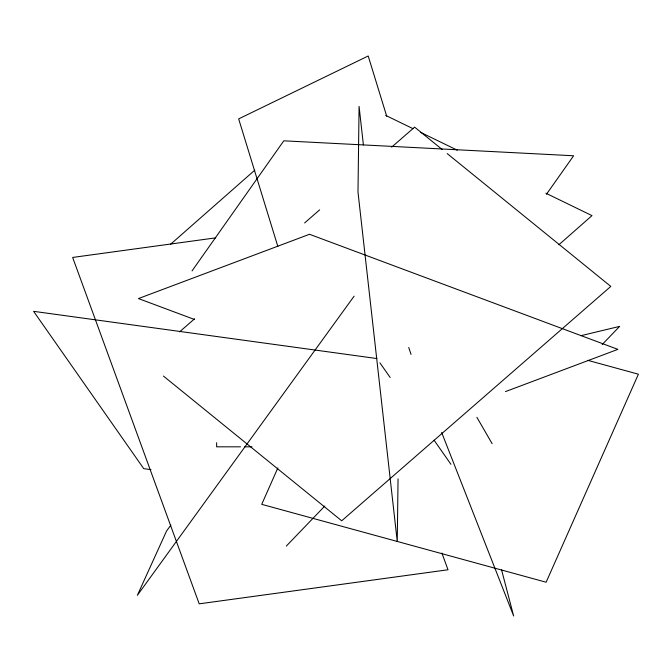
<?xml version="1.0" encoding="UTF-8"?>
<svg xmlns="http://www.w3.org/2000/svg" width="672" height="672" viewBox="0 0 672 672"><rect width="100%" height="100%" fill="white"/><g stroke="black" fill="none" stroke-linecap="round" stroke-linejoin="round"><path stroke-width="1.01" d="M398.051 478.859L397.253 541.531L357.991 192.066L359.075 106.403L363.409 145.001M277.872 467.905L261.719 504.336L546.134 582.221L638.4 374.203L587.79 360.343M192.049 270.892L283.794 140.818L573.611 155.77L546.445 194.284M170.848 525.109L166.538 531.056L137.357 595.325L354.119 296.159M286.289 546.101L324.82 506.016M602.196 344.534L619.643 326.382L580.936 335.689M170.495 244.348L254.797 170.167M558.902 244.734L591.99 215.62L545.84 193.2M179.558 331.876L194.594 318.78M304.609 222.961L319.645 209.857M391.675 147.126L414.624 127.134L442.302 149.604M505.462 391.608L617.879 349.364L309.515 234.284L138.449 298.57L194.426 319.46M215.712 237.854L72.652 257.443L199.198 603.834L448.006 569.772L441.899 553.048M240.534 446.821L216.636 446.821L216.636 442.714M244.692 446.821L251.966 446.821M376.916 358.554L33.6 311.329L143.741 468.653L150.998 469.652M385.72 115.416L413.036 128.68M420.571 132.342L457.304 150.192M447.182 153.569L610.806 286.415L341.704 520.8L163.43 376.06M379.924 362.855L390.155 377.471M434.095 440.227L450.946 464.302M476.902 417.32L492.122 443.688M411.054 354.446L408.727 347.508M441.68 432.524L513.66 616.014L501.463 569.478M386.702 116.206L368.206 55.986L238.661 118.894L277.813 246.364"/></g></svg>
